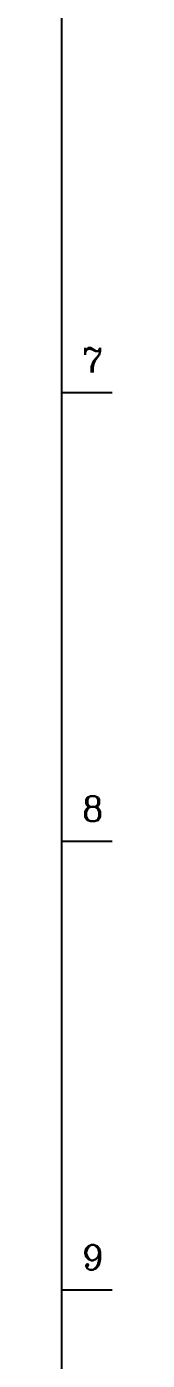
# Model space of a CAD drawing. Header units: millimetres. Extents: x 2448621 to 2484291, y -423869 to -398639.
# Drawn here: x 2483545 to 2483761, y -416995 to -411207 of the extents above; entities that cross this region are included whole.
import ezdxf

# ---------------------------------------------------------------- set-up
doc = ezdxf.new("R2010")
doc.units = ezdxf.units.MM
doc.header["$LTSCALE"] = 30
doc.layers.add('1', color=7, linetype='Continuous')
doc.layers.add('TAN-TIT', color=30, linetype='Continuous')
doc.styles.add('COM', font='COMPLEX', dxfattribs={"height": 5})

# ---------------------------------------------------------------- blocks, each defined once
blk = doc.blocks.new('BORDER')
at = {"layer": 'TAN-TIT'}
for p, q in [((232823, 3520), (232823, 164680)), ((232823, 73830), (234266, 73830)), ((232823, 60851), (234266, 60851)), ((232823, 47872), (234266, 47872))]:
    blk.add_line(p, q, dxfattribs=at)
at = {"layer": 'TAN-TIT', "style": 'COM'}
for s, p in [('7', (233400, 74406)), ('8', (233400, 61428)), ('9', (233400, 48449))]:
    blk.add_text(s, height=721, dxfattribs=at).set_placement(p)

msp = doc.modelspace()

# ---------------------------------------------------------------- block references
at = {"layer": '1', "xscale": 0.15, "yscale": 0.15, "zscale": 0.15}
msp.add_blockref('BORDER', (2448621.4, -423869.4), dxfattribs=at)

doc.saveas('drawing.dxf')
